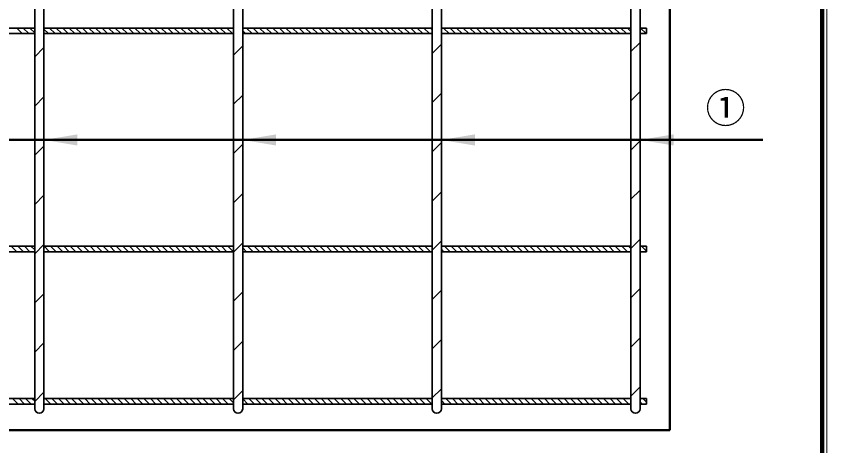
# Model space of a CAD drawing. Units: millimetres, scale not verified. Extents: x 100 to 4105, y 100 to 2870.
# Drawn here: x 3232 to 4105, y 872 to 1335 of the extents above; entities that cross this region are included whole.
import ezdxf
from ezdxf.enums import TextEntityAlignment as Align

# ---------------------------------------------------------------- set-up
doc = ezdxf.new("R2010")
doc.units = ezdxf.units.MM
doc.header["$LTSCALE"] = 5
doc.layers.add('V-nasSTD', color=7, linetype='Continuous', lineweight=35)
doc.styles.add('ＭＳ ゴシック', font='')
doc.styles.get('ＭＳ ゴシック').set_extended_font_data('MS Gothic')

msp = doc.modelspace()

# ---------------------------------------------------------------- hatches: boundary and pattern name
at = {"layer": 'V-nasSTD'}
for points in [[(3298, 1207.31), (3262, 1201.31), (3298, 1195.31)], [(3512, 1207.31), (3476, 1201.31), (3512, 1195.31)], [(3726, 1207.31), (3690, 1201.31), (3726, 1195.31)], [(3940, 1207.31), (3904, 1201.31), (3940, 1195.31)]]:
    msp.add_hatch(color=256, dxfattribs=at).paths.add_polyline_path(points)

# ---------------------------------------------------------------- linework, layer by layer
at = {"layer": 'V-nasSTD', "lineweight": 100}
msp.add_line((4100, 105), (4100, 2865), dxfattribs=at)
at = {"layer": 'V-nasSTD', "lineweight": 50}
for p, q in [((3936, 1604.81), (3936, 888.81)), ((4036, 1201.31), (2936, 1201.31)), ((1936, 888.81), (3936, 888.81))]:
    msp.add_line(p, q, dxfattribs=at)
at = {"layer": 'V-nasSTD'}
for p, q in [((3252, 1561.81), (3252, 911.81)), ((3262, 1561.81), (3262, 911.81)), ((3466, 1561.81), (3466, 911.81)), ((3476, 1561.81), (3476, 911.81)), ((3680, 1561.81), (3680, 911.81)), ((3690, 1561.81), (3690, 911.81)), ((3894, 1561.81), (3894, 911.81)), ((3904, 1561.81), (3904, 911.81)), ((3048, 1321.81), (3252, 1321.81)), ((3232.642, 1321.81), (3238.642, 1315.81)), ((3239.713, 1321.81), (3245.713, 1315.81)), ((3246.785, 1321.81), (3252, 1316.594)), ((3262, 1321.81), (3466, 1321.81)), ((3262, 1320.736), (3266.927, 1315.81)), ((3267.998, 1321.81), (3273.998, 1315.81)), ((3275.069, 1321.81), (3281.069, 1315.81)), ((3282.14, 1321.81), (3288.14, 1315.81)), ((3289.211, 1321.81), (3295.211, 1315.81)), ((3296.282, 1321.81), (3302.282, 1315.81)), ((3303.353, 1321.81), (3309.353, 1315.81)), ((3310.424, 1321.81), (3316.424, 1315.81)), ((3317.495, 1321.81), (3323.495, 1315.81)), ((3324.566, 1321.81), (3330.566, 1315.81)), ((3331.637, 1321.81), (3337.637, 1315.81)), ((3338.708, 1321.81), (3344.708, 1315.81)), ((3345.779, 1321.81), (3351.779, 1315.81)), ((3352.851, 1321.81), (3358.851, 1315.81)), ((3359.922, 1321.81), (3365.922, 1315.81)), ((3366.993, 1321.81), (3372.993, 1315.81)), ((3374.064, 1321.81), (3380.064, 1315.81)), ((3381.135, 1321.81), (3387.135, 1315.81)), ((3388.206, 1321.81), (3394.206, 1315.81)), ((3395.277, 1321.81), (3401.277, 1315.81)), ((3402.348, 1321.81), (3408.348, 1315.81)), ((3409.419, 1321.81), (3415.419, 1315.81)), ((3416.49, 1321.81), (3422.49, 1315.81)), ((3423.561, 1321.81), (3429.561, 1315.81)), ((3430.632, 1321.81), (3436.632, 1315.81)), ((3437.703, 1321.81), (3443.703, 1315.81)), ((3444.774, 1321.81), (3450.774, 1315.81)), ((3451.845, 1321.81), (3457.845, 1315.81)), ((3458.917, 1321.81), (3464.917, 1315.81)), ((3476, 1321.81), (3680, 1321.81)), ((3476, 1318.868), (3479.059, 1315.81)), ((3480.13, 1321.81), (3486.13, 1315.81)), ((3487.201, 1321.81), (3493.201, 1315.81)), ((3494.272, 1321.81), (3500.272, 1315.81)), ((3501.343, 1321.81), (3507.343, 1315.81)), ((3508.414, 1321.81), (3514.414, 1315.81)), ((3515.485, 1321.81), (3521.485, 1315.81)), ((3522.556, 1321.81), (3528.556, 1315.81)), ((3529.627, 1321.81), (3535.627, 1315.81)), ((3536.698, 1321.81), (3542.698, 1315.81)), ((3543.769, 1321.81), (3549.769, 1315.81)), ((3550.84, 1321.81), (3556.84, 1315.81)), ((3557.912, 1321.81), (3563.912, 1315.81)), ((3564.983, 1321.81), (3570.983, 1315.81)), ((3572.054, 1321.81), (3578.054, 1315.81)), ((3579.125, 1321.81), (3585.125, 1315.81)), ((3586.196, 1321.81), (3592.196, 1315.81)), ((3593.267, 1321.81), (3599.267, 1315.81)), ((3600.338, 1321.81), (3606.338, 1315.81)), ((3607.409, 1321.81), (3613.409, 1315.81)), ((3614.48, 1321.81), (3620.48, 1315.81)), ((3621.551, 1321.81), (3627.551, 1315.81)), ((3628.622, 1321.81), (3634.622, 1315.81)), ((3635.693, 1321.81), (3641.693, 1315.81)), ((3642.764, 1321.81), (3648.764, 1315.81)), ((3649.835, 1321.81), (3655.835, 1315.81)), ((3656.906, 1321.81), (3662.906, 1315.81)), ((3663.978, 1321.81), (3669.978, 1315.81)), ((3671.049, 1321.81), (3677.049, 1315.81)), ((3678.12, 1321.81), (3680, 1319.929)), ((3690, 1321.81), (3894, 1321.81)), ((3692.262, 1321.81), (3698.262, 1315.81)), ((3699.333, 1321.81), (3705.333, 1315.81)), ((3706.404, 1321.81), (3712.404, 1315.81)), ((3713.475, 1321.81), (3719.475, 1315.81)), ((3720.546, 1321.81), (3726.546, 1315.81)), ((3727.617, 1321.81), (3733.617, 1315.81)), ((3734.688, 1321.81), (3740.688, 1315.81)), ((3741.759, 1321.81), (3747.759, 1315.81)), ((3748.83, 1321.81), (3754.83, 1315.81)), ((3755.901, 1321.81), (3761.901, 1315.81)), ((3762.972, 1321.81), (3768.972, 1315.81)), ((3770.044, 1321.81), (3776.044, 1315.81)), ((3777.115, 1321.81), (3783.115, 1315.81)), ((3784.186, 1321.81), (3790.186, 1315.81)), ((3791.257, 1321.81), (3797.257, 1315.81)), ((3798.328, 1321.81), (3804.328, 1315.81)), ((3805.399, 1321.81), (3811.399, 1315.81)), ((3812.47, 1321.81), (3818.47, 1315.81)), ((3819.541, 1321.81), (3825.541, 1315.81)), ((3826.612, 1321.81), (3832.612, 1315.81)), ((3833.683, 1321.81), (3839.683, 1315.81)), ((3840.754, 1321.81), (3846.754, 1315.81)), ((3847.825, 1321.81), (3853.825, 1315.81)), ((3854.896, 1321.81), (3860.896, 1315.81)), ((3861.967, 1321.81), (3867.967, 1315.81)), ((3869.038, 1321.81), (3875.038, 1315.81)), ((3876.11, 1321.81), (3882.11, 1315.81)), ((3883.181, 1321.81), (3889.181, 1315.81)), ((3890.252, 1321.81), (3894, 1318.061)), ((3904, 1321.81), (3911, 1321.81)), ((3904.394, 1321.81), (3910.394, 1315.81)), ((3911, 1321.81), (3911, 1315.81)), ((3911, 1315.81), (3911, 1318.81)), ((3048, 1315.81), (3252, 1315.81)), ((3262, 1315.81), (3466, 1315.81)), ((3476, 1315.81), (3680, 1315.81)), ((3690, 1317), (3691.191, 1315.81)), ((3690, 1315.81), (3894, 1315.81)), ((3904, 1315.81), (3911, 1315.81)), ((3252, 1290.836), (3262, 1300.836)), ((3466, 1292.704), (3476, 1302.704)), ((3680, 1294.572), (3690, 1304.572)), ((3894, 1296.44), (3904, 1306.44)), ((3466, 1239.671), (3476, 1249.671)), ((3680, 1241.539), (3690, 1251.539)), ((3894, 1243.407), (3904, 1253.407)), ((3252, 1237.803), (3262, 1247.803)), ((3466, 1186.638), (3476, 1196.638)), ((3680, 1188.506), (3690, 1198.506)), ((3894, 1190.374), (3904, 1200.374)), ((3252, 1184.77), (3262, 1194.77)), ((3466, 1133.605), (3476, 1143.605)), ((3680, 1135.473), (3690, 1145.473)), ((3894, 1137.341), (3904, 1147.341)), ((3252, 1131.737), (3262, 1141.737)), ((3680, 1082.44), (3690, 1092.44)), ((3894, 1084.308), (3904, 1094.308)), ((3048, 1086.81), (3252, 1086.81)), ((3226.724, 1086.81), (3232.724, 1080.81)), ((3233.795, 1086.81), (3239.795, 1080.81)), ((3240.866, 1086.81), (3246.866, 1080.81)), ((3247.937, 1086.81), (3252, 1082.746)), ((3252, 1078.704), (3262, 1088.704)), ((3262, 1086.81), (3466, 1086.81)), ((3262.079, 1086.81), (3268.079, 1080.81)), ((3269.15, 1086.81), (3275.15, 1080.81)), ((3276.221, 1086.81), (3282.221, 1080.81)), ((3283.292, 1086.81), (3289.292, 1080.81)), ((3290.363, 1086.81), (3296.363, 1080.81)), ((3297.434, 1086.81), (3303.434, 1080.81)), ((3304.505, 1086.81), (3310.505, 1080.81)), ((3311.576, 1086.81), (3317.576, 1080.81)), ((3318.647, 1086.81), (3324.647, 1080.81)), ((3325.718, 1086.81), (3331.718, 1080.81)), ((3332.79, 1086.81), (3338.79, 1080.81)), ((3339.861, 1086.81), (3345.861, 1080.81)), ((3346.932, 1086.81), (3352.932, 1080.81)), ((3354.003, 1086.81), (3360.003, 1080.81)), ((3361.074, 1086.81), (3367.074, 1080.81)), ((3368.145, 1086.81), (3374.145, 1080.81)), ((3375.216, 1086.81), (3381.216, 1080.81)), ((3382.287, 1086.81), (3388.287, 1080.81)), ((3389.358, 1086.81), (3395.358, 1080.81)), ((3396.429, 1086.81), (3402.429, 1080.81)), ((3403.5, 1086.81), (3409.5, 1080.81)), ((3410.571, 1086.81), (3416.571, 1080.81)), ((3417.642, 1086.81), (3423.642, 1080.81)), ((3424.713, 1086.81), (3430.713, 1080.81)), ((3431.785, 1086.81), (3437.785, 1080.81)), ((3438.856, 1086.81), (3444.856, 1080.81)), ((3445.927, 1086.81), (3451.927, 1080.81)), ((3452.998, 1086.81), (3458.998, 1080.81)), ((3460.069, 1086.81), (3466, 1080.878)), ((3466, 1080.572), (3476, 1090.572)), ((3476, 1086.81), (3680, 1086.81)), ((3476, 1085.02), (3480.211, 1080.81)), ((3481.282, 1086.81), (3487.282, 1080.81)), ((3488.353, 1086.81), (3494.353, 1080.81)), ((3495.424, 1086.81), (3501.424, 1080.81)), ((3502.495, 1086.81), (3508.495, 1080.81)), ((3509.566, 1086.81), (3515.566, 1080.81)), ((3516.637, 1086.81), (3522.637, 1080.81)), ((3523.708, 1086.81), (3529.708, 1080.81)), ((3530.779, 1086.81), (3536.779, 1080.81)), ((3537.851, 1086.81), (3543.851, 1080.81)), ((3544.922, 1086.81), (3550.922, 1080.81)), ((3551.993, 1086.81), (3557.993, 1080.81)), ((3559.064, 1086.81), (3565.064, 1080.81)), ((3566.135, 1086.81), (3572.135, 1080.81)), ((3573.206, 1086.81), (3579.206, 1080.81)), ((3580.277, 1086.81), (3586.277, 1080.81)), ((3587.348, 1086.81), (3593.348, 1080.81)), ((3594.419, 1086.81), (3600.419, 1080.81)), ((3601.49, 1086.81), (3607.49, 1080.81)), ((3608.561, 1086.81), (3614.561, 1080.81)), ((3615.632, 1086.81), (3621.632, 1080.81)), ((3622.703, 1086.81), (3628.703, 1080.81)), ((3629.774, 1086.81), (3635.774, 1080.81)), ((3636.845, 1086.81), (3642.845, 1080.81)), ((3643.917, 1086.81), (3649.917, 1080.81)), ((3650.988, 1086.81), (3656.988, 1080.81)), ((3658.059, 1086.81), (3664.059, 1080.81)), ((3665.13, 1086.81), (3671.13, 1080.81)), ((3672.201, 1086.81), (3678.201, 1080.81)), ((3679.272, 1086.81), (3680, 1086.081)), ((3690, 1086.81), (3894, 1086.81)), ((3690, 1083.153), (3692.343, 1080.81)), ((3693.414, 1086.81), (3699.414, 1080.81)), ((3700.485, 1086.81), (3706.485, 1080.81)), ((3707.556, 1086.81), (3713.556, 1080.81)), ((3714.627, 1086.81), (3720.627, 1080.81)), ((3721.698, 1086.81), (3727.698, 1080.81)), ((3728.769, 1086.81), (3734.769, 1080.81)), ((3735.84, 1086.81), (3741.84, 1080.81)), ((3742.912, 1086.81), (3748.912, 1080.81)), ((3749.983, 1086.81), (3755.983, 1080.81)), ((3757.054, 1086.81), (3763.054, 1080.81)), ((3764.125, 1086.81), (3770.125, 1080.81)), ((3771.196, 1086.81), (3777.196, 1080.81)), ((3778.267, 1086.81), (3784.267, 1080.81)), ((3785.338, 1086.81), (3791.338, 1080.81)), ((3792.409, 1086.81), (3798.409, 1080.81)), ((3799.48, 1086.81), (3805.48, 1080.81)), ((3806.551, 1086.81), (3812.551, 1080.81)), ((3813.622, 1086.81), (3819.622, 1080.81)), ((3820.693, 1086.81), (3826.693, 1080.81)), ((3827.764, 1086.81), (3833.764, 1080.81)), ((3834.835, 1086.81), (3840.835, 1080.81)), ((3841.906, 1086.81), (3847.906, 1080.81)), ((3848.978, 1086.81), (3854.978, 1080.81)), ((3856.049, 1086.81), (3862.049, 1080.81)), ((3863.12, 1086.81), (3869.12, 1080.81)), ((3870.191, 1086.81), (3876.191, 1080.81)), ((3877.262, 1086.81), (3883.262, 1080.81)), ((3884.333, 1086.81), (3890.333, 1080.81)), ((3891.404, 1086.81), (3894, 1084.213)), ((3904, 1086.81), (3911, 1086.81)), ((3905.546, 1086.81), (3911, 1081.356)), ((3911, 1086.81), (3911, 1080.81)), ((3048, 1080.81), (3252, 1080.81)), ((3262, 1080.81), (3466, 1080.81)), ((3476, 1080.81), (3680, 1080.81)), ((3690, 1080.81), (3894, 1080.81)), ((3904, 1081.285), (3904.475, 1080.81)), ((3904, 1080.81), (3911, 1080.81)), ((3680, 1029.407), (3690, 1039.407)), ((3894, 1031.275), (3904, 1041.275)), ((3252, 1025.671), (3262, 1035.671)), ((3466, 1027.539), (3476, 1037.539)), ((3680, 976.374), (3690, 986.374)), ((3894, 978.242), (3904, 988.242)), ((3252, 972.638), (3262, 982.638)), ((3466, 974.506), (3476, 984.506)), ((3894, 925.209), (3904, 935.209)), ((3252, 919.605), (3262, 929.605)), ((3466, 921.473), (3476, 931.473)), ((3680, 923.341), (3690, 933.341)), ((3048, 922.81), (3252, 922.81)), ((3048, 916.81), (3252, 916.81)), ((3228.089, 922.81), (3234.089, 916.81)), ((3235.16, 922.81), (3241.16, 916.81)), ((3242.231, 922.81), (3248.231, 916.81)), ((3249.302, 922.81), (3252, 920.112)), ((3262, 922.81), (3466, 922.81)), ((3262, 917.183), (3262.373, 916.81)), ((3262, 916.81), (3466, 916.81)), ((3263.444, 922.81), (3269.444, 916.81)), ((3270.515, 922.81), (3276.515, 916.81)), ((3277.586, 922.81), (3283.586, 916.81)), ((3284.658, 922.81), (3290.658, 916.81)), ((3291.729, 922.81), (3297.729, 916.81)), ((3298.8, 922.81), (3304.8, 916.81)), ((3305.871, 922.81), (3311.871, 916.81)), ((3312.942, 922.81), (3318.942, 916.81)), ((3320.013, 922.81), (3326.013, 916.81)), ((3327.084, 922.81), (3333.084, 916.81)), ((3334.155, 922.81), (3340.155, 916.81)), ((3341.226, 922.81), (3347.226, 916.81)), ((3348.297, 922.81), (3354.297, 916.81)), ((3355.368, 922.81), (3361.368, 916.81)), ((3362.439, 922.81), (3368.439, 916.81)), ((3369.51, 922.81), (3375.51, 916.81)), ((3376.581, 922.81), (3382.581, 916.81)), ((3383.652, 922.81), (3389.652, 916.81)), ((3390.724, 922.81), (3396.724, 916.81)), ((3397.795, 922.81), (3403.795, 916.81)), ((3404.866, 922.81), (3410.866, 916.81)), ((3411.937, 922.81), (3417.937, 916.81)), ((3419.008, 922.81), (3425.008, 916.81)), ((3426.079, 922.81), (3432.079, 916.81)), ((3433.15, 922.81), (3439.15, 916.81)), ((3440.221, 922.81), (3446.221, 916.81)), ((3447.292, 922.81), (3453.292, 916.81)), ((3454.363, 922.81), (3460.363, 916.81)), ((3461.434, 922.81), (3466, 918.244)), ((3476, 922.81), (3680, 922.81)), ((3476, 922.386), (3481.576, 916.81)), ((3476, 916.81), (3680, 916.81)), ((3482.647, 922.81), (3488.647, 916.81)), ((3489.718, 922.81), (3495.718, 916.81)), ((3496.79, 922.81), (3502.79, 916.81)), ((3503.861, 922.81), (3509.861, 916.81)), ((3510.932, 922.81), (3516.932, 916.81)), ((3518.003, 922.81), (3524.003, 916.81)), ((3525.074, 922.81), (3531.074, 916.81)), ((3532.145, 922.81), (3538.145, 916.81)), ((3539.216, 922.81), (3545.216, 916.81)), ((3546.287, 922.81), (3552.287, 916.81)), ((3553.358, 922.81), (3559.358, 916.81)), ((3560.429, 922.81), (3566.429, 916.81)), ((3567.5, 922.81), (3573.5, 916.81)), ((3574.571, 922.81), (3580.571, 916.81)), ((3581.642, 922.81), (3587.642, 916.81)), ((3588.713, 922.81), (3594.713, 916.81)), ((3595.785, 922.81), (3601.785, 916.81)), ((3602.856, 922.81), (3608.856, 916.81)), ((3609.927, 922.81), (3615.927, 916.81)), ((3616.998, 922.81), (3622.998, 916.81)), ((3624.069, 922.81), (3630.069, 916.81)), ((3631.14, 922.81), (3637.14, 916.81)), ((3638.211, 922.81), (3644.211, 916.81)), ((3645.282, 922.81), (3651.282, 916.81)), ((3652.353, 922.81), (3658.353, 916.81)), ((3659.424, 922.81), (3665.424, 916.81)), ((3666.495, 922.81), (3672.495, 916.81)), ((3673.566, 922.81), (3679.566, 916.81)), ((3690, 922.81), (3894, 922.81)), ((3690, 920.518), (3693.708, 916.81)), ((3690, 916.81), (3894, 916.81)), ((3694.779, 922.81), (3700.779, 916.81)), ((3701.851, 922.81), (3707.851, 916.81)), ((3708.922, 922.81), (3714.922, 916.81)), ((3715.993, 922.81), (3721.993, 916.81)), ((3723.064, 922.81), (3729.064, 916.81)), ((3730.135, 922.81), (3736.135, 916.81)), ((3737.206, 922.81), (3743.206, 916.81)), ((3744.277, 922.81), (3750.277, 916.81)), ((3751.348, 922.81), (3757.348, 916.81)), ((3758.419, 922.81), (3764.419, 916.81)), ((3765.49, 922.81), (3771.49, 916.81)), ((3772.561, 922.81), (3778.561, 916.81)), ((3779.632, 922.81), (3785.632, 916.81)), ((3786.703, 922.81), (3792.703, 916.81)), ((3793.774, 922.81), (3799.774, 916.81)), ((3800.845, 922.81), (3806.845, 916.81)), ((3807.917, 922.81), (3813.917, 916.81)), ((3814.988, 922.81), (3820.988, 916.81)), ((3822.059, 922.81), (3828.059, 916.81)), ((3829.13, 922.81), (3835.13, 916.81)), ((3836.201, 922.81), (3842.201, 916.81)), ((3843.272, 922.81), (3849.272, 916.81)), ((3850.343, 922.81), (3856.343, 916.81)), ((3857.414, 922.81), (3863.414, 916.81)), ((3864.485, 922.81), (3870.485, 916.81)), ((3871.556, 922.81), (3877.556, 916.81)), ((3878.627, 922.81), (3884.627, 916.81)), ((3885.698, 922.81), (3891.698, 916.81)), ((3892.769, 922.81), (3894, 921.579)), ((3904, 922.81), (3911, 922.81)), ((3904, 918.65), (3905.84, 916.81)), ((3904, 916.81), (3911, 916.81)), ((3906.912, 922.81), (3911, 918.721)), ((3911, 922.81), (3911, 916.81))]:
    msp.add_line(p, q, dxfattribs=at)
at = {"layer": 'V-nasSTD', "lineweight": 13}
msp.add_lwpolyline([(100, 100), (100, 2870), (4105, 2870), (4105, 100)], close=True, dxfattribs=at)
at = {"layer": 'V-nasSTD'}
for centre in [(3257, 911.81), (3471, 911.81), (3685, 911.81), (3899, 911.81)]:
    msp.add_arc(centre, 5, 180, 0, dxfattribs=at)

# ---------------------------------------------------------------- texts
at = {"layer": 'V-nasSTD', "style": 'ＭＳ ゴシック'}
msp.add_text('①', height=31.67, dxfattribs=at).set_placement((3974.4, 1251.51), align=Align.TOP_LEFT)

doc.saveas('drawing.dxf')
